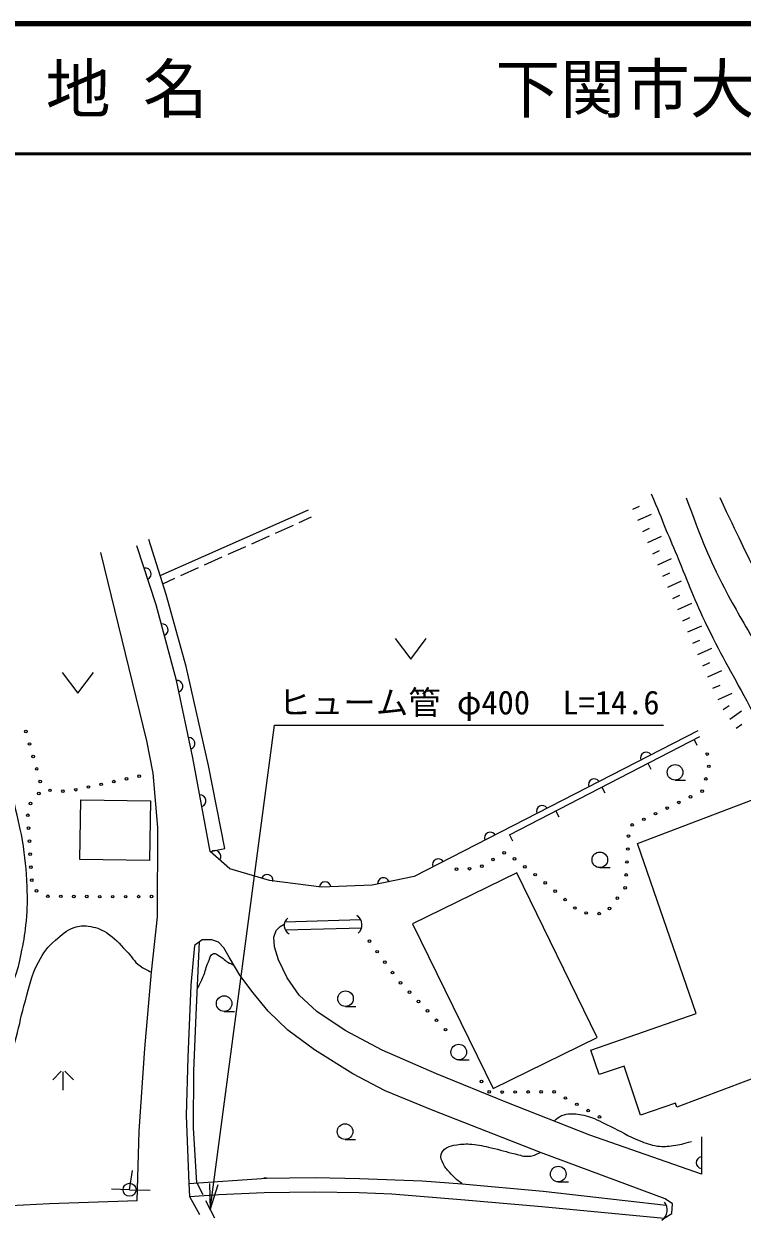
# Model space of a CAD drawing. Units: millimetres, scale not verified. Extents: x 40000 to 680000, y 20000 to 380000.
# Drawn here: x 368696 to 424049, y 288051 to 380000 of the extents above; entities that cross this region are included whole.
import ezdxf
from ezdxf.enums import TextEntityAlignment as Align

# ---------------------------------------------------------------- set-up
doc = ezdxf.new("R2010")
doc.units = ezdxf.units.MM
doc.header["$LTSCALE"] = 1000
for name, color, linetype, lineweight in [('M-TTL', 2, 'Continuous', 140), ('M-TTL-LINE', 7, 'Continuous', 50), ('M-WORK', 1, 'Continuous', 13), ('引出線', 7, 'Continuous', 13)]:
    doc.layers.add(name, color=color, linetype=linetype, lineweight=lineweight)
doc.layers.add('M-TTL-TXT', color=7, linetype='Continuous')
doc.styles.add('ＭＳ ゴシック', font='')
doc.styles.get('ＭＳ ゴシック').set_extended_font_data('MS Gothic')

# ---------------------------------------------------------------- blocks, each defined once
blk = doc.blocks.new('open_arrow')
at = {"color": 0, "linetype": 'Continuous', "lineweight": -2}
blk.add_lwpolyline([(7.5, 1.25), (0, 0), (7.5, -1.25)], dxfattribs=at)

msp = doc.modelspace()

# ---------------------------------------------------------------- linework, layer by layer
at = {"layer": 'M-TTL'}
msp.add_line((680000, 380000), (40000, 380000), dxfattribs=at)
at = {"layer": 'M-TTL-LINE'}
msp.add_line((40000, 370000), (680000, 370000), dxfattribs=at)
at = {"layer": 'M-WORK'}
for p, q in [((379198, 337538), (390630, 342582)), ((415617, 342639), (416152, 342879)), ((416001, 341783), (417071, 342263)), ((388095, 340796), (389463, 341410)), ((389919, 341614), (390860, 342037)), ((416386, 340925), (416922, 341166)), ((379657, 336062), (378336, 340313)), ((386270, 339977), (387638, 340591)), ((416771, 340068), (417842, 340549)), ((384445, 339159), (385814, 339773)), ((417156, 339209), (417693, 339450)), ((378165, 324793), (374623, 339288)), ((382620, 338340), (383989, 338954)), ((417541, 338350), (418615, 338832)), ((380795, 337521), (382164, 338135)), ((417927, 337490), (418465, 337731)), ((379398, 336895), (380339, 337317)), ((418313, 336630), (419388, 337112)), ((381208, 330518), (379657, 336062)), ((418700, 335768), (419238, 336010)), ((419086, 334907), (420163, 335390)), ((419473, 334044), (420013, 334286)), ((419860, 333181), (420939, 333665)), ((397305, 332678), (398505, 331078)), ((398505, 331078), (399705, 332678)), ((420248, 332316), (420788, 332559)), ((420636, 331452), (421716, 331937)), ((382932, 322905), (381208, 330518)), ((421024, 330586), (421566, 330829)), ((421413, 329721), (422495, 330206)), ((371657, 330065), (372857, 328465)), ((372857, 328465), (374057, 330065)), ((421802, 328853), (422344, 329097)), ((422191, 327986), (423275, 328473)), ((422599, 327206), (423055, 327518)), ((423099, 326477), (424010, 327101)), ((423585, 325768), (424028, 326072)), ((378658, 322307), (378165, 324793)), ((406131, 317554), (420782, 325138)), ((420341, 324909), (420570, 324465)), ((384196, 316509), (382932, 322905)), ((416788, 323070), (417018, 322626)), ((379009, 318132), (378658, 322307)), ((413236, 321232), (413466, 320788)), ((418879, 321775), (419679, 321775)), ((373018, 315664), (373083, 320259)), ((373083, 320259), (378445, 320183)), ((378445, 320183), (378380, 315587)), ((415998, 316886), (425975, 320697)), ((409684, 319393), (409914, 318949)), ((378986, 311260), (379009, 318132)), ((406131, 317554), (406361, 317110)), ((383065, 316290), (384196, 316509)), ((420517, 303813), (415998, 316886)), ((378380, 315587), (373018, 315664)), ((406681, 314643), (398651, 310714)), ((412883, 301965), (406681, 314643)), ((413082, 315037), (413882, 315037)), ((378540, 306992), (378986, 311260)), ((388819, 310865), (394644, 311039)), ((387971, 309690), (388150, 310200)), ((388150, 310200), (388439, 310498)), ((388439, 310498), (388765, 310674)), ((388840, 310236), (394730, 310413)), ((398651, 310714), (404852, 298037)), ((381838, 309043), (381553, 305984)), ((382448, 309481), (381838, 309043)), ((381967, 303709), (382229, 309324)), ((383183, 309481), (382448, 309481)), ((383699, 309309), (383183, 309481)), ((384106, 308855), (383699, 309309)), ((388022, 308949), (387971, 309690)), ((384512, 308152), (384106, 308855)), ((385341, 306745), (384512, 308152)), ((388307, 307930), (388022, 308949)), ((388996, 306551), (388307, 307930)), ((378024, 301105), (378540, 306992)), ((386357, 305400), (385341, 306745)), ((389916, 305211), (388996, 306551)), ((381553, 305984), (381319, 300418)), ((387514, 303977), (386357, 305400)), ((391275, 303947), (389916, 305211)), ((381803, 299370), (381967, 303709)), ((384130, 303970), (384930, 303970)), ((389047, 302512), (387514, 303977)), ((393459, 302491), (391275, 303947)), ((393483, 304348), (394283, 304348)), ((412378, 300979), (420517, 303813)), ((391095, 300996), (389047, 302512)), ((396312, 300978), (393459, 302491)), ((404852, 298037), (412883, 301965)), ((377579, 294748), (378024, 301105)), ((394035, 299151), (391095, 300996)), ((400487, 299159), (396312, 300978)), ((413031, 299108), (412378, 300979)), ((381319, 300418), (381193, 295946)), ((402208, 300232), (403008, 300232)), ((371579, 299369), (370921, 298710)), ((371721, 297910), (371721, 299310)), ((372521, 298710), (371862, 299369)), ((381780, 295008), (381803, 299370)), ((396536, 297853), (394035, 299151)), ((405906, 296957), (400487, 299159)), ((414946, 299740), (413031, 299108)), ((416229, 295967), (414946, 299740)), ((426136, 299286), (419012, 296586)), ((400242, 296328), (396536, 297853)), ((408498, 293107), (400242, 296328)), ((412322, 294448), (405906, 296957)), ((418908, 296891), (416229, 295967)), ((419012, 296586), (418908, 296891)), ((381193, 295946), (381399, 290720)), ((377438, 289377), (377579, 294748)), ((382034, 290765), (381780, 295008)), ((420907, 291442), (412322, 294448)), ((420907, 294314), (420907, 291442)), ((393448, 294110), (394248, 294110)), ((418108, 289539), (408498, 293107)), ((376840, 290231), (377056, 291710)), ((381399, 290720), (387392, 291137)), ((381399, 290720), (381468, 289723)), ((382034, 290765), (382482, 289867)), ((387176, 291128), (391135, 291175)), ((387392, 291137), (387176, 291128)), ((391135, 291175), (394555, 291112)), ((394555, 291112), (399378, 290932)), ((399378, 290932), (402471, 290680)), ((402471, 290680), (408717, 290132)), ((409877, 290838), (410677, 290838)), ((376840, 290231), (375440, 290272)), ((376840, 290231), (378432, 290199)), ((381468, 289723), (383720, 289879)), ((381468, 289723), (382240, 288332)), ((383720, 289879), (387206, 290028)), ((387206, 290028), (391131, 290075)), ((391131, 290075), (394524, 290012)), ((394524, 290012), (397042, 289918)), ((397042, 289918), (402370, 289484)), ((408717, 290132), (418205, 289056)), ((370663, 289149), (362571, 288727)), ((377438, 289377), (370663, 289149)), ((382705, 289419), (383375, 288077)), ((402370, 289484), (408609, 288937)), ((408609, 288937), (418032, 288053)), ((418671, 289163), (418108, 289539)), ((418636, 288413), (418671, 289163)), ((418032, 288053), (418636, 288413))]:
    msp.add_line(p, q, dxfattribs=at)
msp.add_lwpolyline([(420638, 325568), (398778, 314365), (395532, 313676), (391625, 313532), (387632, 314049), (384559, 314940), (383065, 316290), (381715, 323500), (380451, 329446), (378900, 335278), (377406, 339816)], dxfattribs=at)
for centre, radius in [((368856, 325516), 100), ((369132, 324555), 100), ((369408, 323594), 100), ((421363, 323781), 100), ((418879, 322375), 600), ((421480, 322838), 100), ((369684, 322633), 100), ((376604, 321869), 100), ((377582, 322078), 100), ((421247, 321866), 100), ((369960, 321671), 100), ((370709, 320990), 100), ((371707, 320925), 100), ((372692, 321035), 100), ((373670, 321244), 100), ((374648, 321452), 100), ((375626, 321661), 100), ((420974, 320925), 100), ((369201, 319979), 100), ((369843, 320745), 100), ((419172, 320058), 100), ((420073, 320492), 100), ((369001, 319066), 100), ((417370, 319190), 100), ((418271, 319624), 100), ((369061, 318068), 100), ((415568, 318323), 100), ((416469, 318756), 100), ((415294, 317467), 100), ((369121, 317070), 100), ((415234, 316469), 100), ((369181, 316072), 100), ((404849, 315662), 100), ((405708, 316173), 100), ((406510, 315711), 100), ((413082, 315637), 600), ((415173, 315471), 100), ((369241, 315074), 100), ((402038, 314919), 100), ((403037, 314953), 100), ((403989, 315150), 100), ((407303, 315102), 100), ((408096, 314493), 100), ((415112, 314473), 100), ((369301, 314075), 100), ((408879, 313871), 100), ((415036, 313480), 100), ((369672, 313252), 100), ((370541, 312832), 100), ((371541, 312824), 100), ((372541, 312816), 100), ((373541, 312809), 100), ((374541, 312801), 100), ((375541, 312798), 100), ((376541, 312802), 100), ((377541, 312806), 100), ((378541, 312810), 100), ((409640, 313223), 100), ((410402, 312575), 100), ((414429, 312686), 100), ((411164, 311927), 100), ((413822, 311891), 100), ((412031, 311545), 100), ((413030, 311495), 100), ((395324, 309369), 100), ((395917, 308564), 100), ((396511, 307759), 100), ((397104, 306954), 100), ((397724, 306171), 100), ((393483, 304948), 600), ((398416, 305449), 100), ((384130, 304570), 600), ((399108, 304728), 100), ((399800, 304006), 100), ((400492, 303284), 100), ((401184, 302562), 100), ((402208, 300832), 600), ((403957, 298567), 100), ((404564, 297772), 100), ((405554, 297757), 100), ((406554, 297761), 100), ((407554, 297766), 100), ((408554, 297771), 100), ((409554, 297775), 100), ((410430, 297299), 100), ((411304, 296813), 100), ((412178, 296327), 100), ((393448, 294710), 600), ((413052, 295840), 100), ((409877, 291438), 600), ((376840, 290231), 500)]:
    msp.add_circle(centre, radius, dxfattribs=at)
for centre, radius, start, end in [((378061, 337655), 453, 294.95002, 101.48417), ((379357, 333351), 453, 291.6292, 98.16336), ((380491, 328999), 453, 288.73313, 95.26729), ((381427, 324598), 453, 288.73313, 95.26729), ((416657, 323469), 453, 33.86732, 200.40147), ((412653, 321416), 453, 33.86732, 200.40147), ((382282, 320181), 453, 287.33879, 93.87295), ((408648, 319364), 453, 33.86732, 200.40147), ((404643, 317312), 453, 33.86732, 200.40147), ((383423, 315894), 453, 324.62419, 131.15835), ((400639, 315259), 453, 33.86732, 200.40147), ((387442, 314049), 453, 350.57558, 157.10974), ((391918, 313490), 453, 8.83844, 175.37259), ((396406, 313807), 453, 18.72376, 185.25791), ((389491, 310573), 733, 128.69787, 241.69099), ((393922, 310621), 834, 309.6457, 59.64446), ((420961, 292314), 453, 96.73292, 263.26708), ((417353, 288687), 929, 302.45622, 40.44012)]:
    msp.add_arc(centre, radius, start, end, dxfattribs=at)
for points, knots in [([(417049, 343829), (418001, 341496), (418246, 340901), (419031, 339032), (419924, 336905), (420353, 335680), (421358, 333603), (422546, 331145), (423369, 329848), (424632, 327427), (425373, 326008), (425730, 325183), (426499, 323779), (427357, 322214), (427937, 321393), (428769, 319814), (429468, 318487), (429817, 317719), (430406, 316339), (431176, 314533), (431473, 313467), (432158, 311628), (432719, 310124), (433122, 309312), (433595, 307778), (433994, 306483), (434243, 305756), (434456, 304418), (434653, 303182), (434574, 302465), (434772, 301229), (434876, 300581), (434960, 300221), (435146, 299592), (435326, 298979), (435443, 298624), (435797, 298093), (435988, 297806), (436110, 297641), (436391, 297442), (436766, 297175), (437057, 297174), (437473, 296978), (438235, 296617), (438708, 296486), (439397, 296001), (440210, 295430), (440549, 294965), (441293, 294306), (441918, 293753), (442222, 293384), (442902, 292899), (443285, 292625), (443503, 292461), (443940, 292285), (444618, 292011), (445026, 291921), (445746, 291788), (446499, 291649), (446935, 291565), (447699, 291616), (448290, 291655), (448625, 291711), (449193, 291884), (450152, 292175), (450659, 292434), (451567, 292860), (452418, 293260), (452907, 293466), (453712, 293952), (454696, 294546), (455197, 294959), (456125, 295637), (456996, 296273), (457435, 296698), (458327, 297303), (459319, 297976), (459936, 298256), (460951, 298893), (462050, 299581), (462648, 299994), (463728, 300712), (465223, 301705), (466097, 302210), (467539, 303278), (468800, 304213), (469517, 304732), (470679, 305787), (471867, 306864), (472538, 307479), (473533, 308736), (474743, 310264), (475476, 311137), (476228, 312935), (476967, 314700), (477209, 315778), (477463, 317674), (477753, 319832), (477646, 321074), (477521, 323247), (477392, 325495), (477199, 326752), (476774, 328964), (476357, 331134), (475891, 332297), (475280, 334421), (474915, 335694), (474649, 336389), (474304, 337667), (473934, 339036), (473836, 339503), (473471, 341201)], [0, 0, 0, 0, 1, 1, 1, 2, 2, 2, 3, 3, 3, 4, 4, 4, 5, 5, 5, 6, 6, 6, 7, 7, 7, 8, 8, 8, 9, 9, 9, 10, 10, 10, 11, 11, 11, 12, 12, 12, 13, 13, 13, 14, 14, 14, 15, 15, 15, 16, 16, 16, 17, 17, 17, 18, 18, 18, 19, 19, 19, 20, 20, 20, 21, 21, 21, 22, 22, 22, 23, 23, 23, 24, 24, 24, 25, 25, 25, 26, 26, 26, 27, 27, 27, 28, 28, 28, 29, 29, 29, 30, 30, 30, 31, 31, 31, 32, 32, 32, 33, 33, 33, 34, 34, 34, 35, 35, 35, 36, 36, 36, 37, 37, 37, 37]), ([(419727, 343511), (420916, 340371), (421234, 339427), (422484, 336940), (423401, 335116), (424038, 334159), (425026, 332373), (426449, 329802), (427291, 328387), (428646, 325780), (429937, 323295), (430611, 321876), (431748, 319317), (433116, 316238), (433741, 314452), (434937, 311302), (435698, 309297), (435824, 308048), (436790, 306132), (437839, 304049), (438429, 302854), (439849, 301004), (440704, 299890), (441302, 299356), (442348, 298419), (443347, 297525), (443927, 296989), (445149, 296437), (446068, 296022), (446642, 295861), (447648, 295791), (448914, 295702), (449633, 295897), (450880, 296135), (452412, 296429), (453256, 296701), (454714, 297256), (456159, 297804), (456979, 298107), (458334, 298850), (460603, 300094), (461734, 301027), (463892, 302455), (465584, 303574), (466616, 304090), (468201, 305356), (469392, 306308), (470043, 306879), (471045, 308028), (472371, 309549), (473197, 310372), (474176, 312135), (474823, 313300), (475193, 313977), (475526, 315267), (475987, 317054), (476103, 318104), (476158, 319949), (476211, 321723), (476145, 322723), (475957, 324487), (475722, 326692), (475543, 327930), (475038, 330089), (474575, 332066), (474097, 333113), (473515, 335059), (473054, 336601), (472764, 337456), (472357, 339013), (472046, 340200), (471951, 340596), (471619, 342068)], [0, 0, 0, 0, 1, 1, 1, 2, 2, 2, 3, 3, 3, 4, 4, 4, 5, 5, 5, 6, 6, 6, 7, 7, 7, 8, 8, 8, 9, 9, 9, 10, 10, 10, 11, 11, 11, 12, 12, 12, 13, 13, 13, 14, 14, 14, 15, 15, 15, 16, 16, 16, 17, 17, 17, 18, 18, 18, 19, 19, 19, 20, 20, 20, 21, 21, 21, 22, 22, 22, 23, 23, 23, 24, 24, 24, 24]), ([(422321, 343524), (423801, 340431), (424173, 339654), (425366, 337176), (426830, 334133), (427692, 332448), (429129, 329391), (429947, 327651), (430496, 326712), (431168, 324910), (431832, 323131), (431878, 322023), (432576, 320257), (433556, 317778), (434426, 316530), (435477, 314081), (436126, 312570), (436241, 311619), (436971, 310145), (437743, 308587), (438225, 307729), (439212, 306296), (440058, 305066), (440545, 304369), (441596, 303309), (442695, 302199), (443374, 301624), (444669, 300752), (445943, 299895), (446727, 299452), (448203, 299029), (448967, 298809), (449418, 298707), (450213, 298713), (451808, 298723), (452703, 298900), (454264, 299230), (455920, 299579), (456787, 300026), (458343, 300695), (460357, 301561), (461505, 302040), (463370, 303194), (464860, 304116), (465679, 304676), (467018, 305808), (468733, 307257), (469734, 308056), (471183, 309772), (472301, 311097), (472975, 311850), (473711, 313420), (474430, 314953), (474526, 315944), (474803, 317614), (475108, 319457), (475227, 320515), (475176, 322382), (475127, 324154), (475041, 325156), (474688, 326892), (474186, 329354), (473757, 330704), (472993, 333097), (472567, 334432), (472247, 335153), (471815, 336487), (471066, 338799), (470896, 339609), (470178, 342490)], [0, 0, 0, 0, 1, 1, 1, 2, 2, 2, 3, 3, 3, 4, 4, 4, 5, 5, 5, 6, 6, 6, 7, 7, 7, 8, 8, 8, 9, 9, 9, 10, 10, 10, 11, 11, 11, 12, 12, 12, 13, 13, 13, 14, 14, 14, 15, 15, 15, 16, 16, 16, 17, 17, 17, 18, 18, 18, 19, 19, 19, 20, 20, 20, 21, 21, 21, 22, 22, 22, 23, 23, 23, 23]), ([(354714, 288164), (355101, 288851), (355240, 289064), (355634, 289602), (356208, 290382), (356641, 290729), (357320, 291421), (358431, 292554), (359127, 293115), (360230, 294255), (361335, 295397), (361980, 296019), (362969, 297262), (363584, 298035), (363930, 298475), (364424, 299330), (365026, 300369), (365258, 301008), (365784, 302088), (366298, 303140), (366570, 303737), (367086, 304788), (367448, 305523), (367732, 305899), (368025, 306665), (368314, 307422), (368378, 307881), (368542, 308675), (368722, 309550), (368802, 310046), (368886, 310935), (368984, 311955), (368984, 312534), (368944, 313559), (368889, 314971), (368811, 315764), (368580, 317159), (368377, 318389), (368144, 319056), (367910, 320280), (367644, 321672), (367565, 322464), (367335, 323862), (367159, 324932), (367078, 325535), (366876, 326600), (366642, 327831), (366477, 328514), (366225, 329741), (365997, 330847), (365893, 331472), (365650, 332575), (365179, 334714), (364950, 335414), (364214, 337995)], [0, 0, 0, 0, 1, 1, 1, 2, 2, 2, 3, 3, 3, 4, 4, 4, 5, 5, 5, 6, 6, 6, 7, 7, 7, 8, 8, 8, 9, 9, 9, 10, 10, 10, 11, 11, 11, 12, 12, 12, 13, 13, 13, 14, 14, 14, 15, 15, 15, 16, 16, 16, 17, 17, 17, 18, 18, 18, 18]), ([(358353, 288424), (358640, 289029), (358753, 289256), (359120, 289712), (359512, 290198), (359790, 290433), (360307, 290784), (360888, 291179), (361310, 291240), (361897, 291627), (362683, 292145), (363083, 292499), (363773, 293140), (364398, 293719), (364779, 294026), (365286, 294710), (365809, 295415), (366022, 295870), (366397, 296663), (366774, 297461), (366889, 297950), (367163, 298789), (367563, 300013), (367766, 300706), (368101, 301949), (368399, 303050), (368495, 303686), (368810, 304783), (369150, 305967), (369235, 306688), (369825, 307770), (370223, 308501), (370497, 308912), (371127, 309456), (371645, 309903), (371939, 310199), (372583, 310432), (372978, 310576), (373237, 310578), (373655, 310528), (374230, 310459), (374557, 310330), (375053, 310030), (375746, 309611), (376012, 309205), (376585, 308632), (377023, 308194), (377148, 307816), (377657, 307464), (377979, 307242), (378130, 307158), (378540, 306992)], [0, 0, 0, 0, 1, 1, 1, 2, 2, 2, 3, 3, 3, 4, 4, 4, 5, 5, 5, 6, 6, 6, 7, 7, 7, 8, 8, 8, 9, 9, 9, 10, 10, 10, 11, 11, 11, 12, 12, 12, 13, 13, 13, 14, 14, 14, 15, 15, 15, 16, 16, 16, 17, 17, 17, 17]), ([(382061, 305709), (382295, 306140), (382362, 306271), (382522, 306647), (382708, 307083), (382709, 307368), (382918, 307793), (383046, 308053), (383042, 308323), (383314, 308419), (383485, 308479), (383580, 308322), (383742, 308242), (384083, 308073), (384201, 307853), (384544, 307689), (384667, 307631), (384714, 307606), (384865, 307552)], [0, 0, 0, 0, 1, 1, 1, 2, 2, 2, 3, 3, 3, 4, 4, 4, 5, 5, 5, 6, 6, 6, 6]), ([(409570, 295524), (409783, 295736), (409884, 295830), (410134, 295943), (410402, 296064), (410580, 296080), (410874, 296079), (411397, 296077), (411701, 296043), (412198, 295881), (412884, 295656), (413233, 295436), (413887, 295130), (414767, 294718), (415212, 294381), (416117, 294025), (416656, 293814), (416962, 293680), (417535, 293598), (417999, 293531), (418268, 293587), (418734, 293639), (419297, 293703), (419507, 293770), (420151, 293952)], [0, 0, 0, 0, 1, 1, 1, 2, 2, 2, 3, 3, 3, 4, 4, 4, 5, 5, 5, 6, 6, 6, 7, 7, 7, 8, 8, 8, 8]), ([(402471, 290680), (402001, 291070), (401837, 291187), (401504, 291581), (401293, 291832), (401131, 291952), (401004, 292254), (400896, 292507), (400785, 292673), (400847, 292942), (400906, 293195), (401049, 293319), (401269, 293458), (401539, 293628), (401736, 293645), (402051, 293692), (402499, 293759), (402758, 293778), (403208, 293739), (403802, 293688), (404127, 293599), (404709, 293473), (405444, 293315), (405835, 293144), (406570, 292989), (406970, 292904), (407195, 292778), (407602, 292817), (407968, 292852), (408139, 292929), (408498, 293107)], [0, 0, 0, 0, 1, 1, 1, 2, 2, 2, 3, 3, 3, 4, 4, 4, 5, 5, 5, 6, 6, 6, 7, 7, 7, 8, 8, 8, 9, 9, 9, 10, 10, 10, 10])]:
    msp.add_open_spline(points, degree=3, knots=knots, dxfattribs=at)
at = {"layer": '引出線'}
msp.add_lwpolyline([(383065, 288698), (388000, 326000), (418000, 326000)], dxfattribs=at)

# ---------------------------------------------------------------- block references
at = {"layer": '引出線', "xscale": 267, "yscale": 267, "rotation": 82.5}
msp.add_blockref('open_arrow', (383065, 288698), dxfattribs=at)

# ---------------------------------------------------------------- texts
at = {"layer": 'M-TTL-TXT', "style": 'ＭＳ ゴシック'}
for s, p in [('地 名', (370380, 375000)), ('下関市大字安岡', (405024, 375000))]:
    msp.add_text(s, height=3666, dxfattribs=at).set_placement(p, align=Align.MIDDLE_LEFT)
at = {"layer": '引出線', "style": 'ＭＳ ゴシック'}
msp.add_text('ヒューム管 φ400\u3000L=14.6', height=1833, dxfattribs=at).set_placement((403000, 327750), align=Align.MIDDLE_CENTER)

doc.saveas('drawing.dxf')
